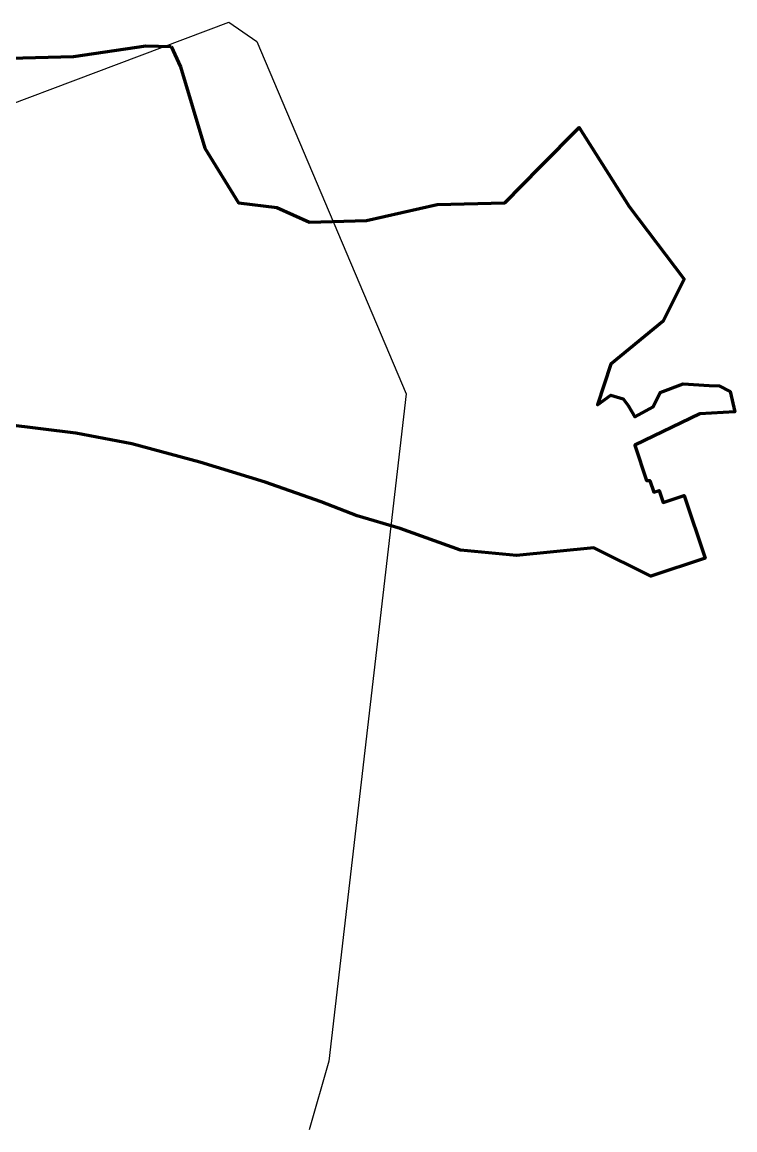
# Model space of a CAD drawing. Header units: millimetres. Extents: x 587399 to 927168, y 438565 to 1444955.
# Drawn here: x 924104 to 927168, y 1440193 to 1444955 of the extents above; entities that cross this region are included whole.
import ezdxf

# ---------------------------------------------------------------- set-up
doc = ezdxf.new("R2010")
doc.units = ezdxf.units.MM
doc.header["$LTSCALE"] = 2
doc.layers.add('end maj 26 02 2021', color=7, linetype='Continuous')

msp = doc.modelspace()

# ---------------------------------------------------------------- linework, layer by layer
at = {"color": 232, "lineweight": 30, "flags": 128}
msp.add_lwpolyline([(923296.156, 1444652.92), (923342.156, 1444602.92), (923378.156, 1444347.92), (924992.156, 1444954.92), (925113.156, 1444871.92), (925755.156, 1443356.92), (925422.156, 1440487.92), (925338.156, 1440192.92)], dxfattribs=at)
msp.add_lwpolyline([(923296.156, 1444652.92), (923342.156, 1444602.92), (923378.156, 1444347.92), (924992.156, 1444954.92), (925113.156, 1444871.92), (925755.156, 1443356.92), (925422.156, 1440487.92), (925338.156, 1440192.92)], dxfattribs=at)
at = {"layer": 'end maj 26 02 2021', "color": 1, "lineweight": 100, "flags": 128}
for points in [[(924743.84, 1444850.636), (924783.84, 1444762.636), (924888.84, 1444412.636), (925033.84, 1444177.636), (925198.84, 1444157.636), (925338.84, 1444095.636), (925583.84, 1444102.636), (925888.84, 1444170.636), (926178.84, 1444177.636), (926333.19, 1444334.396), (926498.84, 1444502.636), (926713.84, 1444162.636), (926950, 1443850), (926859.997, 1443669.998), (926635, 1443485), (926577.88, 1443310.28), (926634.69, 1443351.78), (926687.61, 1443336.24), (926708.946, 1443307.42), (926738.69, 1443257.86), (926816.27, 1443301.7), (926847.51, 1443363.16), (926946.38, 1443399.74), (927057.866, 1443392.84), (927100.64, 1443390.99), (927147.84, 1443366.39), (927168.217, 1443279.88), (927017.96, 1443271.3), (926737.47, 1443136.31), (926787.97, 1442984.54), (926802.68, 1442983.92), (926819.31, 1442933.94), (926843.04, 1442941.84), (926860.4, 1442889.65), (926950.54, 1442919.65), (927040.22, 1442650.18), (926807.325, 1442572.677), (926562.002, 1442694.999), (926228.84, 1442662.636), (925988.84, 1442685.636), (925728.84, 1442777.636), (925543.84, 1442832.636), (925388.84, 1442892.636), (925148.84, 1442977.636), (924867.84, 1443062.636), (924574.84, 1443142.636), (924334.84, 1443187.636), (924032.84, 1443225.636)], [(924051.84, 1444800.636), (924323.84, 1444807.636), (924635.84, 1444852.636), (924743.84, 1444850.636)]]:
    msp.add_lwpolyline(points, dxfattribs=at)

doc.saveas('drawing.dxf')
